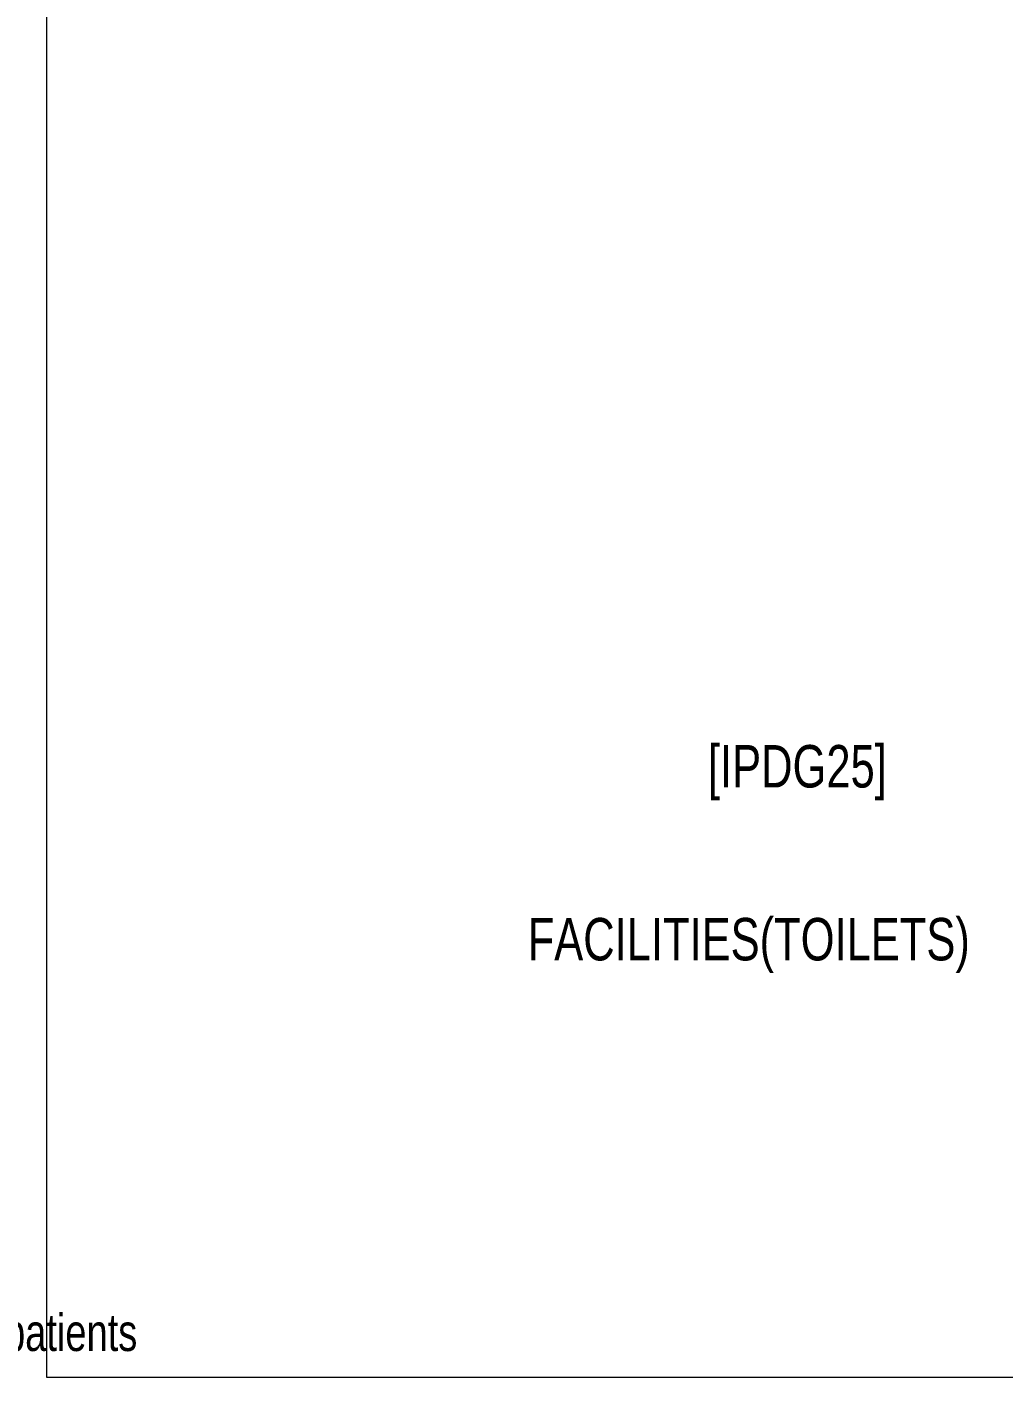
# Model space of a CAD drawing. Header units: metres. Extents: x 75097 to 220695, y -1557923 to -1361206.
# Drawn here: x 144582 to 146885, y -1460823 to -1457639 of the extents above; entities that cross this region are included whole.
import ezdxf

# ---------------------------------------------------------------- set-up
doc = ezdxf.new("R2010")
doc.units = ezdxf.units.M
doc.layers.get('0').update_dxf_attribs({"lineweight": 0})
for name, color, linetype, lineweight in [('A-100 - Copy$0$72_EGR_BASE_TEXT', 8, 'Continuous', 0), ('A-100 - Copy$0$Medical Equipment and Furniture', 8, 'Continuous', 0), ('A-100 - Copy$0$Walls', 8, 'Continuous', 0)]:
    doc.layers.add(name, color=color, linetype=linetype, lineweight=lineweight)
doc.styles.add('A-100 - Copy$0$X3G_ENTITY_257CFD', font='swisscl.ttf', dxfattribs={"height": 200})
doc.styles.add('A-100 - Copy$0$X3G_ENTITY_2587EA', font='swisscl.ttf', dxfattribs={"height": 200})

# ---------------------------------------------------------------- blocks, each defined once
blk = doc.blocks.new('A-100 - Copy')
at = {"layer": 'A-100 - Copy$0$Walls'}
for p, q in [((144628.3, -1456495.2, 0), (144628.3, -1460822.7, 0)), ((144628.3, -1460822.7, 0), (150133.3, -1460822.7, 0))]:
    blk.add_line(p, q, dxfattribs=at)
at = {"layer": 'A-100 - Copy$0$72_EGR_BASE_TEXT', "char_height": 100, "attachment_point": 2, "style": 'A-100 - Copy$0$X3G_ENTITY_2587EA'}
for s, insert in [('[IPDG25]', (146398.4, -1459332.6)), ('FACILITIES(TOILETS)', (146283.7, -1459740.3))]:
    blk.add_mtext(s, dxfattribs=dict(at, insert=insert))
at = {"layer": 'A-100 - Copy$0$Medical Equipment and Furniture', "insert": (144044.6, -1460673.9, 0), "char_height": 87.473, "width": 3260.537, "attachment_point": 2, "style": 'A-100 - Copy$0$X3G_ENTITY_257CFD'}
blk.add_mtext('59 is mobile, can be used on all patients', dxfattribs=at)

msp = doc.modelspace()

# ---------------------------------------------------------------- block references
msp.add_blockref('A-100 - Copy', (0, 0))

doc.saveas('drawing.dxf')
